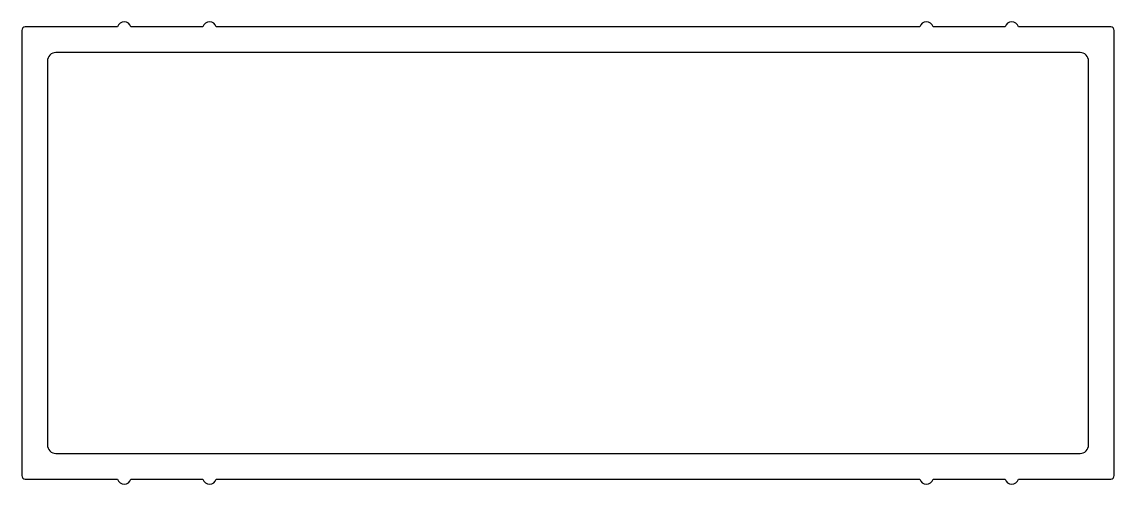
# Model space of a CAD drawing. Extents: x 131 to 195, y 217.9 to 245.
import ezdxf

# ---------------------------------------------------------------- set-up
doc = ezdxf.new("R2010")
doc.units = 0
doc.layers.get('0').update_dxf_attribs({"linetype": 'CONTINUOUS'})

msp = doc.modelspace()

# ---------------------------------------------------------------- linework, layer by layer
for points in [[(183.629, 218.199, 0.774597), (184.403, 218.199), (188.629, 218.199, 0.774597), (189.403, 218.199), (194.816, 218.199, 0.414214), (195.016, 218.399), (195.016, 244.499, 0.414214), (194.816, 244.699), (189.403, 244.699, 0.774597), (188.629, 244.699), (184.403, 244.699, 0.774597), (183.629, 244.699), (142.403, 244.699, 0.774597), (141.629, 244.699), (137.403, 244.699, 0.774597), (136.629, 244.699), (131.216, 244.699, 0.414214), (131.016, 244.499), (131.016, 218.399, 0.414214), (131.216, 218.199), (136.629, 218.199, 0.774597), (137.403, 218.199), (141.629, 218.199, 0.774597), (142.403, 218.199)], [(193.016, 219.699, 0.414214), (193.516, 220.199), (193.516, 242.699, 0.414214), (193.016, 243.199), (133.016, 243.199, 0.414214), (132.516, 242.699), (132.516, 220.199, 0.414214), (133.016, 219.699)]]:
    msp.add_lwpolyline(points, format="xyb", close=True)

doc.saveas('drawing.dxf')
